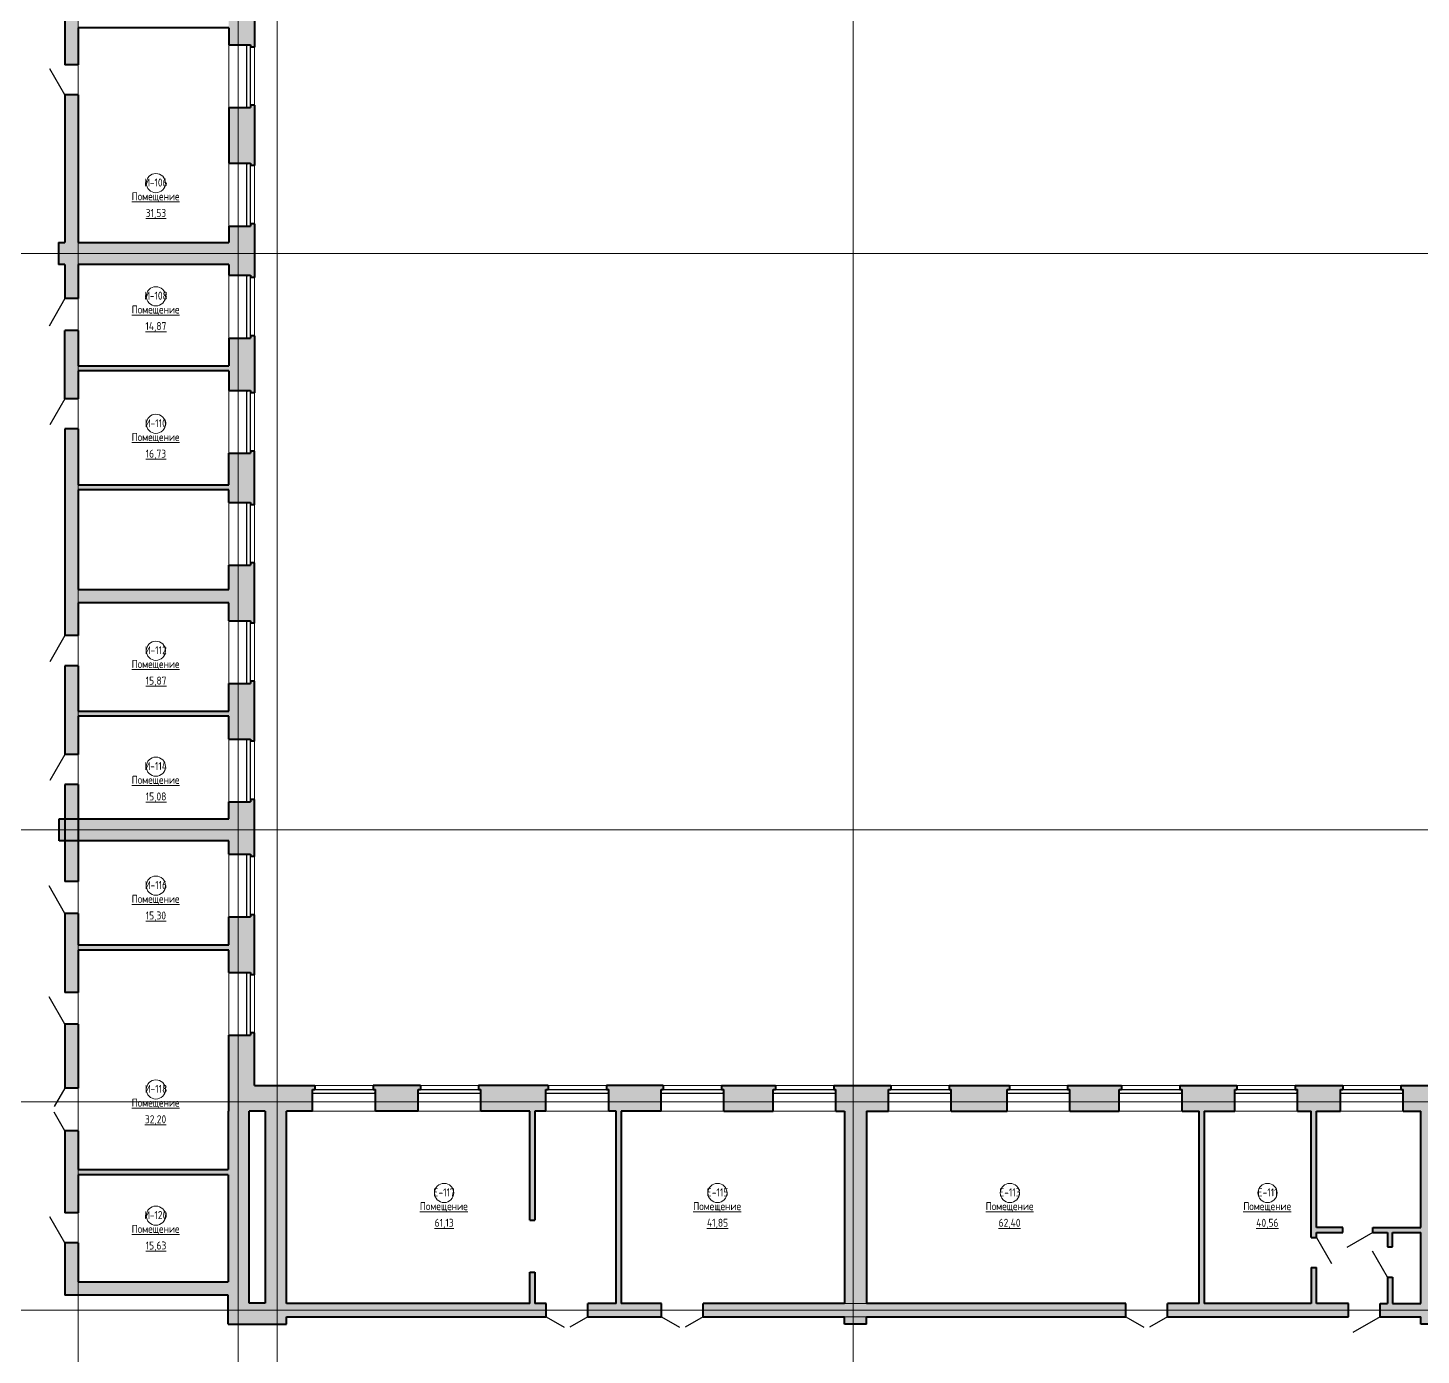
# Model space of a CAD drawing. Header units: millimetres. Extents: x -13853 to 411335, y -23261 to 161252.
# Drawn here: x 266450 to 309983, y 74197 to 115654 of the extents above; entities that cross this region are included whole.
import ezdxf

# ---------------------------------------------------------------- set-up
doc = ezdxf.new("R2010")
doc.units = ezdxf.units.MM
doc.linetypes.add('ADSK_Линия сетки', pattern=[21, 12, -3, 3, -3])
for name, color, linetype, lineweight in [('Двери', 7, 'Continuous', 18), ('Каркас_Импост', 7, 'Continuous', 30), ('Марки помещений', 7, 'Continuous', 18), ('Окна', 7, 'Continuous', 18), ('Оси', 7, 'Continuous', 9), ('Панель', 7, 'Continuous', 30), ('Стены', 7, 'Continuous', 18), ('Стены разрез', 7, 'Continuous', 40)]:
    doc.layers.add(name, color=color, linetype=linetype, lineweight=lineweight)
doc.styles.add('GOST Common_1', font='GOST Common.ttf', dxfattribs={"width": 0.9, "height": 250})

# ---------------------------------------------------------------- blocks, each defined once
blk = doc.blocks.new('ИРНИТУ_Дверь_Однопольная_ДеревяннаяВнутренняя_филенчатая - 950х3000_c верхней филенкой_-1341336-001_Весь этаж')
at = {"layer": 'Панель'}
blk.add_line((-495, 210), (362, 705), dxfattribs=at)
blk = doc.blocks.new('AC_Дверь_Двупольная_ДеревяннаяВнутренняя_филенчатая - 1300х3000 _с верхней филенкой_-1358584-001_Весь этаж')
at = {"layer": 'Панель'}
for p, q in [((-670, -210), (-90, -545)), ((670, -210), (90, -545))]:
    blk.add_line(p, q, dxfattribs=at)
blk = doc.blocks.new('ИРНИТУ_Дверь_Однопольная_ДеревяннаяВнутренняя_филенчатая - 900х2080-1341260-001_Весь этаж')
at = {"layer": 'Панель'}
blk.add_line((-470, 210), (344, 680), dxfattribs=at)
blk = doc.blocks.new('ИРНИТУ_Дверь_Однопольная_ДеревяннаяВнутренняя_филенчатая - 900х2080-1341271-001_Весь этаж')
at = {"layer": 'Панель'}
blk.add_line((-470, -210), (344, -680), dxfattribs=at)
blk = doc.blocks.new('ИРНИТУ_Дверь_Однопольная_ДеревяннаяВнутренняя_филенчатая - 950х3000_c верхней филенкой_-1363566-001_Весь этаж')
at = {"layer": 'Панель'}
blk.add_line((-495, -210), (362, -705), dxfattribs=at)
blk = doc.blocks.new('AC_Дверь_Двупольная_ДеревяннаяВнутренняя_филенчатая_с_верхом - 1260х2080-580178-001_Весь этаж')
at = {"layer": 'Панель'}
for p, q in [((-650, -210), (-87, -535)), ((650, -210), (87, -535))]:
    blk.add_line(p, q, dxfattribs=at)
blk = doc.blocks.new('ИРНИТУ_Дверь_Однопольная_ДеревяннаяВнутренняя_филенчатая - 900х2080 без верха-1341261-001_Весь этаж')
at = {"layer": 'Панель'}
blk.add_line((-470, 80), (344, 550), dxfattribs=at)
blk = doc.blocks.new('ИРНИТУ-Окно-ГОСТ23166-99_4_2_Створки - 1920 x 2350-580180-001_Весь этаж')
at = {"layer": 'Каркас_Импост'}
for p, q in [((-1018.1, 280), (941.9, 280)), ((-1018.1, 280), (-1018.1, 160)), ((-1018.1, 280), (-983.1, 280)), ((-1018.1, 160), (941.9, 160)), ((-1018.1, 160), (-983.1, 160)), ((941.9, 280), (906.9, 280)), ((941.9, 160), (906.9, 160)), ((941.9, 280), (941.9, 160))]:
    blk.add_line(p, q, dxfattribs=at)
blk = doc.blocks.new('ИРНИТУ-Окно-ГОСТ23166-99_4_2_Створки - 1920 x 2350-678678-001_Весь этаж')
at = {"layer": 'Каркас_Импост'}
for p, q in [((-1018.1, -160), (941.9, -160)), ((-1018.1, -280), (-1018.1, -160)), ((-1018.1, -160), (-983.1, -160)), ((-1018.1, -280), (941.9, -280)), ((-1018.1, -280), (-983.1, -280)), ((941.9, -160), (906.9, -160)), ((941.9, -280), (906.9, -280)), ((941.9, -280), (941.9, -160))]:
    blk.add_line(p, q, dxfattribs=at)
blk = doc.blocks.new('ИРНИТУ_Дверь_Однопольная_ДеревяннаяВнутренняя_филенчатая - 900х2080 без верха-1341270-001_Весь этаж')
at = {"layer": 'Панель'}
blk.add_line((-470, -210), (344, -680), dxfattribs=at)
blk = doc.blocks.new('ADSK_Марка_Помещение - Номер Имя Площадь Площадь проемов-115235-001_Весь этаж')
at = {"layer": 'Марки помещений'}
blk.add_circle((0, 0), 3, dxfattribs=at)

msp = doc.modelspace()

# ---------------------------------------------------------------- hatches: boundary and pattern name
at = {"layer": 'Стены'}
h = msp.add_hatch(color=256, dxfattribs=at)
h.paths.add_polyline_path([(272729, 82615), (273529, 82615), (273529, 84259), (273409, 84259), (273409, 84189), (272729, 84189)], flags=0)
h.paths.add_polyline_path([(273529, 86079), (273529, 87954), (273409, 87954), (273409, 87884), (272729, 87884), (272729, 86149), (273409, 86149), (273409, 86079)], flags=0)
h.paths.add_polyline_path([(273409, 89774), (273529, 89774), (273529, 91550), (273409, 91550), (273409, 91480), (272729, 91480), (272729, 89844), (273409, 89844)], flags=0)
h.paths.add_polyline_path([(273529, 93370), (273529, 95245), (273409, 95245), (273409, 95175), (272729, 95175), (272729, 93440), (273409, 93440), (273409, 93370)], flags=0)
h.paths.add_polyline_path([(273409, 97065), (273529, 97065), (273529, 98940), (273409, 98940), (273409, 98870), (272729, 98870), (272729, 97135), (273409, 97135)], flags=0)
h.paths.add_polyline_path([(273409, 100760), (273529, 100760), (273529, 102435), (273409, 102435), (273409, 102365), (272729, 102365), (272729, 100830), (273409, 100830)], flags=0)
h.paths.add_polyline_path([(273409, 104255), (273529, 104255), (273529, 106035), (273409, 106035), (273409, 105965), (272729, 105965), (272729, 104325), (273409, 104325)], flags=0)
h.paths.add_polyline_path([(273409, 107855), (273529, 107855), (273529, 109535), (273409, 109535), (273409, 109465), (272729, 109465), (272729, 107925), (273409, 107925)], flags=0)
h.paths.add_polyline_path([(273529, 111355), (273529, 113235), (273409, 113235), (273409, 113165), (272729, 113165), (272729, 111425), (273409, 111425), (273409, 111355)], flags=0)
h.paths.add_polyline_path([(273409, 115055), (273529, 115055), (273529, 116835), (273409, 116835), (273409, 116765), (272729, 116765), (272729, 115125), (273409, 115125)], flags=0)
h.paths.add_polyline_path([(273409, 118655), (273529, 118655), (273529, 120440), (273409, 120440), (273409, 120370), (272729, 120370), (272729, 118725), (273409, 118725)], flags=0)
h.paths.add_polyline_path([(273409, 122260), (273529, 122260), (273529, 123475), (272729, 123475), (272729, 122330), (273409, 122330)], flags=0)
h = msp.add_hatch(color=256, dxfattribs=at)
h.paths.add_polyline_path([(267609, 76491), (268029, 76491), (268029, 77706), (267609, 77706)], flags=0)
h.paths.add_polyline_path([(268029, 78646), (268029, 81201), (267609, 81201), (267609, 78646)], flags=0)
h.paths.add_polyline_path([(267609, 82541), (268029, 82541), (268029, 84536), (267609, 84536)], flags=0)
h.paths.add_polyline_path([(268029, 85526), (268029, 87996), (267609, 87996), (267609, 85526)], flags=0)
h.paths.add_polyline_path([(268029, 88986), (268029, 92021), (267609, 92021), (267609, 88986)], flags=0)
h.paths.add_polyline_path([(267609, 92961), (268029, 92961), (268029, 95731), (267609, 95731)], flags=0)
h.paths.add_polyline_path([(268029, 96671), (268029, 103131), (267609, 103131), (267609, 96671)], flags=0)
h.paths.add_polyline_path([(268029, 104071), (268029, 106206), (267609, 106206), (267609, 104071)], flags=0)
h.paths.add_polyline_path([(268029, 107196), (268029, 113564), (267609, 113564), (267609, 107196)], flags=0)
h.paths.add_polyline_path([(268029, 114504), (268029, 117076), (267609, 117076), (267609, 114504)], flags=0)
h.paths.add_polyline_path([(268029, 118066), (268029, 120976), (267609, 120976), (267609, 118066)], flags=0)
h.paths.add_polyline_path([(268029, 121966), (268029, 122815), (267609, 122815), (267609, 121966)], flags=0)
for points in [[(267609, 108265), (267609, 108945), (267409, 108945), (267409, 108265)], [(268029, 108265), (272729, 108265), (272729, 108945), (268029, 108945)], [(272729, 104941), (272729, 105101), (268029, 105101), (268029, 104941), (272590, 104941)], [(268029, 101221), (272729, 101221), (272729, 101381), (268029, 101381)], [(268029, 97691), (272729, 97691), (272729, 98111), (268029, 98111)], [(272729, 94154), (272729, 94314), (268029, 94314), (268029, 94154), (272590, 94154)], [(267429, 90265), (272729, 90265), (272729, 90945), (267429, 90945)], [(268029, 86851), (272729, 86851), (272729, 87011), (268029, 87011)], [(273369, 75824), (273369, 81815), (272709, 81815), (272709, 75824)], [(273869, 75824), (274529, 75824), (274529, 81815), (273869, 81815), (273869, 79195)], [(282291, 78415), (282291, 81815), (282131, 81815), (282131, 78415)], [(284993, 75815), (284993, 81815), (284833, 81815), (284833, 75815)], [(303209, 75815), (303209, 81815), (303049, 81815), (303049, 75815)], [(309969, 75164), (310649, 75164), (310649, 81815), (309969, 81815), (309969, 75395)], [(268029, 79831), (272709, 79831), (272709, 79991), (268029, 79991)], [(282291, 75815), (282291, 76784), (282131, 76784), (282131, 75815)], [(267609, 76071), (272709, 76071), (272709, 76491), (267609, 76491)], [(272709, 75164), (274529, 75164), (274529, 75824), (272709, 75824)]]:
    msp.add_hatch(color=256, dxfattribs=at).paths.add_polyline_path(points, flags=0)
h = msp.add_hatch(color=256, dxfattribs=at)
h.paths.add_polyline_path([(273869, 81815), (275348, 81815), (275348, 82495), (275418, 82495), (275418, 82615), (272729, 82615), (272729, 81815), (273369, 81815)], flags=0)
h.paths.add_polyline_path([(284993, 81815), (286233, 81815), (286233, 82495), (286303, 82495), (286303, 82615), (284528, 82615), (284528, 82495), (284598, 82495), (284598, 81815), (284833, 81815)], flags=0)
h.paths.add_polyline_path([(282291, 81815), (282638, 81815), (282638, 82495), (282708, 82495), (282708, 82615), (280533, 82615), (280533, 82495), (280603, 82495), (280603, 81815), (282131, 81815)], flags=0)
h.paths.add_polyline_path([(289738, 81815), (289738, 82495), (289808, 82495), (289808, 82615), (288123, 82615), (288123, 82495), (288193, 82495), (288193, 81815), (289469, 81815)], flags=0)
h.paths.add_polyline_path([(278643, 81815), (278643, 82495), (278713, 82495), (278713, 82615), (277238, 82615), (277238, 82495), (277308, 82495), (277308, 81815)], flags=0)
h.paths.add_polyline_path([(292649, 81815), (293343, 81815), (293343, 82495), (293413, 82495), (293413, 82615), (291628, 82615), (291628, 82495), (291698, 82495), (291698, 81815), (291969, 81815)], flags=0)
h.paths.add_polyline_path([(295303, 81815), (297048, 81815), (297048, 82495), (297118, 82495), (297118, 82615), (295233, 82615), (295233, 82495), (295303, 82495)], flags=0)
h.paths.add_polyline_path([(306117, 81815), (307462, 81815), (307462, 82495), (307532, 82495), (307532, 82615), (306047, 82615), (306047, 82495), (306117, 82495)], flags=0)
h.paths.add_polyline_path([(299008, 81815), (300553, 81815), (300553, 82495), (300623, 82495), (300623, 82615), (298938, 82615), (298938, 82495), (299008, 82495)], flags=0)
h.paths.add_polyline_path([(312322, 81815), (312322, 82495), (312392, 82495), (312392, 82615), (309352, 82615), (309352, 82495), (309422, 82495), (309422, 81815), (310649, 81815)], flags=0)
h.paths.add_polyline_path([(303049, 81815), (304157, 81815), (304157, 82495), (304227, 82495), (304227, 82615), (302443, 82615), (302443, 82495), (302513, 82495), (302513, 81815)], flags=0)
h.paths.add_polyline_path([(316202, 81815), (319067, 81815), (319067, 82495), (319137, 82495), (319137, 82615), (316132, 82615), (316132, 82495), (316202, 82495)], flags=0)
h.paths.add_polyline_path([(322672, 81815), (322672, 82495), (322742, 82495), (322742, 82615), (320957, 82615), (320957, 82495), (321027, 82495), (321027, 81815), (322009, 81815)], flags=0)
h.paths.add_polyline_path([(326377, 81815), (326377, 82495), (326447, 82495), (326447, 82615), (324562, 82615), (324562, 82495), (324632, 82495), (324632, 81815)], flags=0)
h.paths.add_polyline_path([(329581, 81815), (329581, 82495), (329651, 82495), (329651, 82615), (328267, 82615), (328267, 82495), (328337, 82495), (328337, 81815)], flags=0)
h.paths.add_polyline_path([(331541, 81815), (333486, 81815), (333486, 82495), (333556, 82495), (333556, 82615), (331471, 82615), (331471, 82495), (331541, 82495)], flags=0)
h.paths.add_polyline_path([(335446, 81815), (337091, 81815), (337091, 82495), (337161, 82495), (337161, 82615), (335376, 82615), (335376, 82495), (335446, 82495)], flags=0)
h.paths.add_polyline_path([(339051, 81815), (340596, 81815), (340596, 82495), (340666, 82495), (340666, 82615), (338981, 82615), (338981, 82495), (339051, 82495)], flags=0)
h.paths.add_polyline_path([(347705, 81815), (347705, 82495), (347775, 82495), (347775, 82615), (345991, 82615), (345991, 82495), (346061, 82495), (346061, 81815), (346949, 81815)], flags=0)
h.paths.add_polyline_path([(351210, 81815), (351210, 82495), (351280, 82495), (351280, 82615), (349595, 82615), (349595, 82495), (349665, 82495), (349665, 81815)], flags=0)
h.paths.add_polyline_path([(354949, 81815), (354949, 82615), (353100, 82615), (353100, 82495), (353170, 82495), (353170, 81815), (354629, 81815)], flags=0)
h.paths.add_polyline_path([(342556, 81815), (344101, 81815), (344101, 82495), (344171, 82495), (344171, 82615), (342486, 82615), (342486, 82495), (342556, 82495)], flags=0)
h = msp.add_hatch(color=256, dxfattribs=at)
h.paths.add_polyline_path([(292649, 75164), (292649, 75395), (291969, 75395), (291969, 75164)], flags=0)
h.paths.add_polyline_path([(291969, 75815), (292649, 75815), (292649, 81815), (291969, 81815), (291969, 79195)], flags=0)
h = msp.add_hatch(color=256, dxfattribs=at)
h.paths.add_polyline_path([(306549, 75815), (306709, 75815), (306709, 76935), (306549, 76935)], flags=0)
h.paths.add_polyline_path([(306549, 77875), (306709, 77875), (306709, 81815), (306549, 81815), (306549, 79195)], flags=0)
h = msp.add_hatch(color=256, dxfattribs=at)
h.paths.add_polyline_path([(308929, 78025), (309969, 78025), (309969, 78185), (308479, 78185), (308479, 78025)], flags=0)
h.paths.add_polyline_path([(307539, 78025), (307539, 78185), (306709, 78185), (306709, 78025)], flags=0)
h = msp.add_hatch(color=256, dxfattribs=at)
h.paths.add_polyline_path([(309089, 75815), (309089, 76635), (308929, 76635), (308929, 75815)], flags=0)
h.paths.add_polyline_path([(308929, 77575), (309089, 77575), (309089, 78025), (308929, 78025)], flags=0)
h = msp.add_hatch(color=256, dxfattribs=at)
h.paths.add_polyline_path([(274529, 75395), (282649, 75395), (282649, 75815), (274529, 75815)], flags=0)
h.paths.add_polyline_path([(283949, 75395), (286249, 75395), (286249, 75815), (283949, 75815)], flags=0)
h.paths.add_polyline_path([(287549, 75395), (300759, 75395), (300759, 75815), (287549, 75815)], flags=0)
h.paths.add_polyline_path([(302059, 75395), (307714, 75395), (307714, 75815), (302059, 75815)], flags=0)
h.paths.add_polyline_path([(309969, 75395), (309969, 75815), (308704, 75815), (308704, 75395)], flags=0)

# ---------------------------------------------------------------- linework, layer by layer
at = {"layer": 'Оси', "linetype": 'ADSK_Линия сетки'}
for p, q in [((268019, 160434), (268019, -22443)), ((273019, 160434), (273019, -22443)), ((292239, 138555), (292239, -22443)), ((274239, 138255), (274239, -22443)), ((-13035, 108605), (410517, 108605)), ((-13035, 90605), (410517, 90605)), ((-13035, 82105), (410517, 82105)), ((-13035, 75605), (410517, 75605))]:
    msp.add_line(p, q, dxfattribs=at)
at = {"layer": 'Стены'}
for p, q in [((272729, 113165), (272729, 115125)), ((273529, 115055), (273529, 113235)), ((272729, 109465), (272729, 111425)), ((273529, 111355), (273529, 109535)), ((272729, 105965), (272729, 107925)), ((273529, 107855), (273529, 106035)), ((272729, 102365), (272729, 104325)), ((273529, 104255), (273529, 102435)), ((272729, 98870), (272729, 100830)), ((273529, 100760), (273529, 98940)), ((272729, 95175), (272729, 97135)), ((273529, 97065), (273529, 95245)), ((272729, 91480), (272729, 93440)), ((273529, 93370), (273529, 91550)), ((272729, 87884), (272729, 89844)), ((273529, 89774), (273529, 87954)), ((272729, 84189), (272729, 86149)), ((273529, 86079), (273529, 84259)), ((275418, 82615), (277238, 82615)), ((278713, 82615), (280533, 82615)), ((282708, 82615), (284528, 82615)), ((286303, 82615), (288123, 82615)), ((289808, 82615), (291628, 82615)), ((293413, 82615), (295233, 82615)), ((297118, 82615), (298938, 82615)), ((300623, 82615), (302443, 82615)), ((304227, 82615), (306047, 82615)), ((307532, 82615), (309352, 82615)), ((277308, 81815), (275348, 81815)), ((280603, 81815), (278643, 81815)), ((284598, 81815), (282638, 81815)), ((288193, 81815), (286233, 81815)), ((291698, 81815), (289738, 81815)), ((295303, 81815), (293343, 81815)), ((299008, 81815), (297048, 81815)), ((302513, 81815), (300553, 81815)), ((306117, 81815), (304157, 81815)), ((309422, 81815), (307462, 81815)), ((292649, 75815), (291969, 75815)), ((291969, 75395), (292649, 75395))]:
    msp.add_line(p, q, dxfattribs=at)
at = {"layer": 'Стены разрез'}
for p, q in [((267609, 117076), (267609, 114504)), ((273529, 116835), (273529, 115055)), ((268029, 114504), (268029, 115654)), ((272729, 115654), (268029, 115654)), ((272729, 115654), (272729, 115125)), ((272729, 115125), (273409, 115125)), ((273409, 115125), (273409, 115055)), ((273529, 115055), (273409, 115055)), ((268029, 114504), (267609, 114504)), ((267609, 113564), (267609, 108945)), ((268029, 113564), (267609, 113564)), ((268029, 108945), (268029, 113564)), ((273409, 113235), (273409, 113165)), ((273529, 113235), (273409, 113235)), ((273529, 113235), (273529, 111355)), ((272729, 113165), (272729, 111425)), ((272729, 113165), (273409, 113165)), ((272729, 111425), (273409, 111425)), ((273409, 111425), (273409, 111355)), ((273529, 111355), (273409, 111355)), ((272729, 109465), (272729, 108945)), ((272729, 109465), (273409, 109465)), ((273409, 109535), (273409, 109465)), ((273529, 109535), (273409, 109535)), ((273529, 109535), (273529, 107855)), ((267409, 108945), (267609, 108945)), ((267409, 108945), (267409, 108265)), ((268029, 108945), (272729, 108945)), ((267609, 108265), (267409, 108265)), ((267609, 108265), (267609, 107196)), ((268029, 107196), (268029, 108265)), ((272729, 108265), (268029, 108265)), ((272729, 108265), (272729, 107925)), ((272729, 107925), (273409, 107925)), ((273409, 107925), (273409, 107855)), ((273529, 107855), (273409, 107855)), ((268029, 107196), (267609, 107196)), ((267609, 104071), (267609, 106206)), ((268029, 106206), (267609, 106206)), ((268029, 105101), (268029, 106206)), ((272729, 105965), (272729, 105101)), ((272729, 105965), (273409, 105965)), ((273409, 106035), (273409, 105965)), ((273529, 106035), (273409, 106035)), ((273529, 106035), (273529, 104255)), ((268029, 105101), (272729, 105101)), ((268029, 104071), (268029, 104941)), ((272729, 104941), (268029, 104941)), ((272729, 104941), (272729, 104325)), ((268029, 104071), (267609, 104071)), ((272729, 104325), (273409, 104325)), ((273409, 104325), (273409, 104255)), ((273529, 104255), (273409, 104255)), ((267609, 103131), (267609, 96671)), ((268029, 103131), (267609, 103131)), ((268029, 101381), (268029, 103131)), ((272729, 101381), (272729, 102365)), ((272729, 102365), (273409, 102365)), ((273409, 102435), (273409, 102365)), ((273529, 102435), (273409, 102435)), ((273529, 100760), (273529, 102435)), ((268029, 101381), (272729, 101381)), ((268029, 98111), (268029, 101221)), ((272729, 101221), (268029, 101221)), ((272729, 100830), (272729, 101221)), ((272729, 100830), (273409, 100830)), ((273409, 100830), (273409, 100760)), ((273529, 100760), (273409, 100760)), ((272729, 98111), (272729, 98870)), ((272729, 98870), (273409, 98870)), ((273409, 98940), (273409, 98870)), ((273529, 98940), (273409, 98940)), ((273529, 97065), (273529, 98940)), ((268029, 98111), (272729, 98111)), ((268029, 96671), (268029, 97691)), ((272729, 97691), (268029, 97691)), ((272729, 97135), (272729, 97691)), ((272729, 97135), (273409, 97135)), ((273409, 97135), (273409, 97065)), ((268029, 96671), (267609, 96671)), ((273529, 97065), (273409, 97065)), ((267609, 95731), (267609, 92961)), ((268029, 95731), (267609, 95731)), ((268029, 94314), (268029, 95731)), ((272729, 94314), (272729, 95175)), ((272729, 95175), (273409, 95175)), ((273409, 95245), (273409, 95175)), ((273529, 95245), (273409, 95245)), ((273529, 93370), (273529, 95245)), ((268029, 94314), (272729, 94314)), ((268029, 92961), (268029, 94154)), ((272729, 94154), (268029, 94154)), ((272729, 93440), (272729, 94154)), ((272729, 93440), (273409, 93440)), ((273409, 93440), (273409, 93370)), ((273529, 93370), (273409, 93370)), ((268029, 92961), (267609, 92961)), ((267609, 92021), (267609, 88986)), ((268029, 92021), (267609, 92021)), ((268029, 88986), (268029, 92021)), ((272729, 90945), (272729, 91480)), ((272729, 91480), (273409, 91480)), ((273409, 91550), (273409, 91480)), ((273529, 91550), (273409, 91550)), ((273529, 89774), (273529, 91550)), ((267429, 90945), (272729, 90945)), ((267429, 90265), (267429, 90945)), ((272729, 90265), (267429, 90265)), ((272729, 89844), (272729, 90265)), ((272729, 89844), (273409, 89844)), ((273409, 89844), (273409, 89774)), ((273529, 89774), (273409, 89774)), ((268029, 88986), (267609, 88986)), ((267609, 87996), (267609, 85526)), ((268029, 87996), (267609, 87996)), ((268029, 87011), (268029, 87996)), ((273409, 87954), (273409, 87884)), ((273529, 87954), (273409, 87954)), ((273529, 86079), (273529, 87954)), ((272729, 87011), (272729, 87884)), ((272729, 87884), (273409, 87884)), ((268029, 87011), (272729, 87011)), ((268029, 85526), (268029, 86851)), ((272729, 86851), (268029, 86851)), ((272729, 86149), (272729, 86851)), ((272729, 86149), (273409, 86149)), ((273409, 86149), (273409, 86079)), ((273529, 86079), (273409, 86079)), ((268029, 85526), (267609, 85526)), ((267609, 84536), (267609, 82541)), ((268029, 84536), (267609, 84536)), ((268029, 82541), (268029, 84536)), ((272729, 81815), (272729, 84189)), ((272729, 84189), (273409, 84189)), ((273409, 84259), (273409, 84189)), ((273529, 84259), (273409, 84259)), ((273529, 82615), (273529, 84259)), ((268029, 82541), (267609, 82541)), ((273529, 82615), (275418, 82615)), ((275348, 82495), (275418, 82495)), ((275348, 81815), (275348, 82495)), ((275418, 82615), (275418, 82495)), ((278713, 82615), (277238, 82615)), ((277238, 82615), (277238, 82495)), ((277238, 82495), (277308, 82495)), ((277308, 81815), (277308, 82495)), ((278643, 82495), (278713, 82495)), ((278643, 81815), (278643, 82495)), ((278713, 82615), (278713, 82495)), ((282708, 82615), (280533, 82615)), ((280533, 82615), (280533, 82495)), ((280533, 82495), (280603, 82495)), ((280603, 81815), (280603, 82495)), ((282638, 82495), (282708, 82495)), ((282638, 81815), (282638, 82495)), ((282708, 82615), (282708, 82495)), ((286303, 82615), (284528, 82615)), ((284528, 82615), (284528, 82495)), ((284528, 82495), (284598, 82495)), ((284598, 81815), (284598, 82495)), ((286233, 82495), (286303, 82495)), ((286233, 81815), (286233, 82495)), ((286303, 82615), (286303, 82495)), ((288123, 82615), (289808, 82615)), ((288123, 82615), (288123, 82495)), ((288123, 82495), (288193, 82495)), ((288193, 81815), (288193, 82495)), ((289738, 82495), (289808, 82495)), ((289738, 81815), (289738, 82495)), ((289808, 82615), (289808, 82495)), ((291628, 82615), (293413, 82615)), ((291628, 82615), (291628, 82495)), ((291628, 82495), (291698, 82495)), ((291698, 81815), (291698, 82495)), ((293343, 82495), (293413, 82495)), ((293343, 81815), (293343, 82495)), ((293413, 82615), (293413, 82495)), ((295233, 82615), (297118, 82615)), ((295233, 82615), (295233, 82495)), ((295233, 82495), (295303, 82495)), ((295303, 81815), (295303, 82495)), ((297048, 82495), (297118, 82495)), ((297048, 81815), (297048, 82495)), ((297118, 82615), (297118, 82495)), ((298938, 82615), (300623, 82615)), ((298938, 82615), (298938, 82495)), ((298938, 82495), (299008, 82495)), ((299008, 81815), (299008, 82495)), ((300553, 82495), (300623, 82495)), ((300553, 81815), (300553, 82495)), ((300623, 82615), (300623, 82495)), ((302443, 82615), (304227, 82615)), ((302443, 82615), (302443, 82495)), ((302443, 82495), (302513, 82495)), ((302513, 81815), (302513, 82495)), ((304157, 82495), (304227, 82495)), ((304157, 81815), (304157, 82495)), ((304227, 82615), (304227, 82495)), ((306047, 82615), (307532, 82615)), ((306047, 82615), (306047, 82495)), ((306047, 82495), (306117, 82495)), ((306117, 81815), (306117, 82495)), ((307462, 82495), (307532, 82495)), ((307462, 81815), (307462, 82495)), ((307532, 82615), (307532, 82495)), ((309352, 82615), (312392, 82615)), ((309352, 82615), (309352, 82495)), ((309352, 82495), (309422, 82495)), ((309422, 81815), (309422, 82495)), ((272709, 81815), (272709, 79991)), ((272729, 81815), (272709, 81815)), ((273369, 75824), (273369, 81815)), ((273869, 81815), (273369, 81815)), ((273869, 81815), (273869, 75824)), ((274529, 75815), (274529, 81815)), ((275348, 81815), (274529, 81815)), ((278643, 81815), (277308, 81815)), ((282131, 81815), (280603, 81815)), ((282131, 78415), (282131, 81815)), ((282638, 81815), (282291, 81815)), ((282291, 81815), (282291, 78415)), ((284833, 81815), (284598, 81815)), ((284833, 75815), (284833, 81815)), ((286233, 81815), (284993, 81815)), ((284993, 81815), (284993, 75815)), ((288193, 81815), (289738, 81815)), ((291698, 81815), (291969, 81815)), ((291969, 81815), (291969, 75815)), ((292649, 81815), (293343, 81815)), ((292649, 81815), (292649, 75815)), ((295303, 81815), (297048, 81815)), ((299008, 81815), (300553, 81815)), ((302513, 81815), (303049, 81815)), ((303049, 75815), (303049, 81815)), ((303209, 81815), (304157, 81815)), ((303209, 81815), (303209, 75815)), ((306117, 81815), (306549, 81815)), ((306549, 77875), (306549, 81815)), ((306709, 81815), (307462, 81815)), ((306709, 78185), (306709, 81815)), ((309422, 81815), (309969, 81815)), ((309969, 78185), (309969, 81815)), ((267609, 81201), (267609, 78646)), ((268029, 81201), (267609, 81201)), ((268029, 79991), (268029, 81201)), ((268029, 79991), (272709, 79991)), ((268029, 78646), (268029, 79831)), ((272709, 79831), (268029, 79831)), ((272709, 79831), (272709, 76491)), ((268029, 78646), (267609, 78646)), ((282131, 78415), (282291, 78415)), ((307539, 78185), (306709, 78185)), ((306709, 77875), (306709, 78025)), ((306709, 78025), (307539, 78025)), ((307539, 78025), (307539, 78185)), ((308479, 78185), (309969, 78185)), ((308479, 78025), (308479, 78185)), ((308479, 78025), (308929, 78025)), ((308929, 78025), (308929, 77575)), ((309089, 78025), (309969, 78025)), ((309089, 77575), (309089, 78025)), ((309969, 75815), (309969, 78025)), ((267609, 77706), (267609, 76071)), ((268029, 77706), (267609, 77706)), ((268029, 76491), (268029, 77706)), ((306549, 77875), (306709, 77875)), ((308929, 77575), (309089, 77575)), ((282131, 75815), (282131, 76784)), ((282131, 76784), (282291, 76784)), ((282291, 76784), (282291, 75815)), ((306549, 76935), (306549, 75815)), ((306549, 76935), (306709, 76935)), ((306709, 75815), (306709, 76935)), ((308929, 76635), (308929, 75815)), ((308929, 76635), (309089, 76635)), ((309089, 76635), (309089, 75815)), ((268029, 76491), (272709, 76491)), ((272709, 76071), (267609, 76071)), ((272709, 75164), (272709, 76071)), ((273869, 75824), (273369, 75824)), ((282131, 75815), (274529, 75815)), ((282649, 75815), (282291, 75815)), ((282649, 75395), (282649, 75815)), ((284833, 75815), (283949, 75815)), ((283949, 75395), (283949, 75815)), ((286249, 75815), (284993, 75815)), ((286249, 75395), (286249, 75815)), ((291969, 75815), (287549, 75815)), ((287549, 75395), (287549, 75815)), ((300759, 75815), (292649, 75815)), ((300759, 75395), (300759, 75815)), ((303049, 75815), (302059, 75815)), ((302059, 75395), (302059, 75815)), ((306549, 75815), (303209, 75815)), ((307714, 75815), (306709, 75815)), ((307714, 75395), (307714, 75815)), ((308704, 75815), (308929, 75815)), ((308704, 75395), (308704, 75815)), ((309089, 75815), (309969, 75815)), ((274529, 75164), (274529, 75395)), ((274529, 75395), (282649, 75395)), ((283949, 75395), (286249, 75395)), ((287549, 75395), (291969, 75395)), ((291969, 75164), (291969, 75395)), ((292649, 75395), (300759, 75395)), ((292649, 75164), (292649, 75395)), ((302059, 75395), (307714, 75395)), ((308704, 75395), (309969, 75395)), ((309969, 75164), (309969, 75395)), ((272709, 75164), (274529, 75164)), ((292649, 75164), (291969, 75164)), ((310649, 75164), (309969, 75164))]:
    msp.add_line(p, q, dxfattribs=at)

# ---------------------------------------------------------------- block references
at = {"layer": 'Двери'}
for name, p, rotation in [('ИРНИТУ_Дверь_Однопольная_ДеревяннаяВнутренняя_филенчатая - 900х2080-1341260-001_Весь этаж', (267819, 114034), 90.00000000000007), ('ИРНИТУ_Дверь_Однопольная_ДеревяннаяВнутренняя_филенчатая - 950х3000_c верхней филенкой_-1363566-001_Весь этаж', (267819, 106701), 270.0000000000001), ('ИРНИТУ_Дверь_Однопольная_ДеревяннаяВнутренняя_филенчатая - 900х2080 без верха-1341270-001_Весь этаж', (267819, 103601), 270.0000000000001), ('ИРНИТУ_Дверь_Однопольная_ДеревяннаяВнутренняя_филенчатая - 900х2080-1341271-001_Весь этаж', (267819, 96201), 270.0000000000001), ('ИРНИТУ_Дверь_Однопольная_ДеревяннаяВнутренняя_филенчатая - 900х2080-1341271-001_Весь этаж', (267819, 92491), 270.0000000000001), ('ИРНИТУ_Дверь_Однопольная_ДеревяннаяВнутренняя_филенчатая - 950х3000_c верхней филенкой_-1341336-001_Весь этаж', (267819, 88491), 90.00000000000007), ('ИРНИТУ_Дверь_Однопольная_ДеревяннаяВнутренняя_филенчатая - 950х3000_c верхней филенкой_-1341336-001_Весь этаж', (267819, 85031), 90.00000000000007), ('AC_Дверь_Двупольная_ДеревяннаяВнутренняя_филенчатая - 1300х3000 _с верхней филенкой_-1358584-001_Весь этаж', (267819, 81871), 270.0000000000001), ('ИРНИТУ_Дверь_Однопольная_ДеревяннаяВнутренняя_филенчатая - 900х2080-1341260-001_Весь этаж', (267819, 78176), 90.00000000000007), ('ИРНИТУ_Дверь_Однопольная_ДеревяннаяВнутренняя_филенчатая - 900х2080 без верха-1341261-001_Весь этаж', (308009, 78105), 180), ('ИРНИТУ_Дверь_Однопольная_ДеревяннаяВнутренняя_филенчатая - 900х2080 без верха-1341261-001_Весь этаж', (306629, 77405), 270), ('ИРНИТУ_Дверь_Однопольная_ДеревяннаяВнутренняя_филенчатая - 900х2080 без верха-1341261-001_Весь этаж', (309009, 77105), 90), ('ИРНИТУ_Дверь_Однопольная_ДеревяннаяВнутренняя_филенчатая - 950х3000_c верхней филенкой_-1341336-001_Весь этаж', (308209, 75605), 180)]:
    msp.add_blockref(name, p, dxfattribs=dict(at, rotation=rotation))
for p in [(283299, 75605), (286899, 75605), (301409, 75605)]:
    msp.add_blockref('AC_Дверь_Двупольная_ДеревяннаяВнутренняя_филенчатая_с_верхом - 1260х2080-580178-001_Весь этаж', p, dxfattribs=at)
at = {"layer": 'Марки помещений', "xscale": 99.99999999999993, "yscale": 99.99999999999993, "zscale": 99.99999999999993}
for p in [(270451, 110805), (270451, 107270), (270451, 103287), (270451, 96198), (270451, 92578), (270451, 88862), (270451, 82496), (279455, 79263), (287997, 79263), (297134, 79263), (305184, 79263), (270451, 78553)]:
    msp.add_blockref('ADSK_Марка_Помещение - Номер Имя Площадь Площадь проемов-115235-001_Весь этаж', p, dxfattribs=at)
at = {"layer": 'Окна', "rotation": 90.00000000000007}
for p in [(273129, 114183), (273129, 110483), (273129, 106983), (273129, 103383), (273129, 99888), (273129, 96193), (273129, 92498), (273129, 88902), (273129, 85207)]:
    msp.add_blockref('ИРНИТУ-Окно-ГОСТ23166-99_4_2_Створки - 1920 x 2350-678678-001_Весь этаж', p, dxfattribs=at)
at = {"layer": 'Окна'}
for p in [(276366, 82215), (279661, 82215), (283656, 82215), (287252, 82215), (290756, 82215), (294361, 82215), (298066, 82215), (301571, 82215), (305176, 82215), (308480, 82215)]:
    msp.add_blockref('ИРНИТУ-Окно-ГОСТ23166-99_4_2_Створки - 1920 x 2350-580180-001_Весь этаж', p, dxfattribs=at)

# ---------------------------------------------------------------- texts
at = {"layer": 'Марки помещений', "lineweight": 9, "char_height": 250, "attachment_point": 1, "style": 'GOST Common_1'}
for s, insert, width in [('\\fGOST Common|b0|i0|c204|p34|;\\W.9;И', (270081, 110948), 216.46), ('-106', (270259, 110948), 721.52), ('\\LПомещение', (269694, 110517), 1875.95), ('\\L31,53', (270132, 109998), 815.32), ('\\fGOST Common|b0|i0|c204|p34|;\\W.9;И', (270081, 107414), 216.46), ('-108', (270259, 107414), 721.52), ('\\LПомещение', (269694, 106982), 1875.95), ('\\L14,87', (270123, 106464), 836.96), ('\\fGOST Common|b0|i0|c204|p34|;\\W.9;И', (270105, 103430), 216.46), ('-110', (270283, 103430), 663.8), ('\\LПомещение', (269694, 102999), 1875.95), ('\\L16,73', (270132, 102480), 815.32), ('\\fGOST Common|b0|i0|c204|p34|;\\W.9;И', (270105, 96341), 216.46), ('-112', (270283, 96341), 663.8), ('\\LПомещение', (269694, 95910), 1875.95), ('\\L15,87', (270132, 95391), 815.32), ('\\LПомещение', (269694, 92290), 1875.95), ('\\fGOST Common|b0|i0|c204|p34|;\\W.9;И', (270096, 92722), 216.46), ('-114', (270275, 92722), 685.44), ('\\L15,08', (270132, 91772), 815.32), ('\\fGOST Common|b0|i0|c204|p34|;\\W.9;И', (270105, 89005), 216.46), ('-116', (270283, 89005), 663.8), ('\\LПомещение', (269694, 88574), 1875.95), ('\\L15,30', (270132, 88055), 815.32), ('\\fGOST Common|b0|i0|c204|p34|;\\W.9;И', (270105, 82639), 216.46), ('-118', (270283, 82639), 663.8), ('\\LПомещение', (269694, 82208), 1875.95), ('\\L32,20', (270108, 81689), 873.04), ('\\fGOST Common|b0|i0|c204|p34|;\\W.9;Е', (279118, 79406), 194.81), ('-117', (279279, 79406), 663.8), ('\\fGOST Common|b0|i0|c204|p34|;\\W.9;Е', (287660, 79406), 194.81), ('-115', (287821, 79406), 663.8), ('\\fGOST Common|b0|i0|c204|p34|;\\W.9;Е', (296797, 79406), 194.81), ('-113', (296957, 79406), 663.8), ('\\fGOST Common|b0|i0|c204|p34|;\\W.9;Е', (304870, 79406), 194.81), ('-111', (305031, 79406), 606.08), ('\\LПомещение', (278698, 78975), 1875.95), ('\\LПомещение', (287240, 78975), 1875.95), ('\\LПомещение', (296377, 78975), 1875.95), ('\\LПомещение', (304427, 78975), 1875.95), ('\\fGOST Common|b0|i0|c204|p34|;\\W.9;И', (270081, 78696), 216.46), ('-120', (270259, 78696), 721.52), ('\\L61,13', (279160, 78456), 757.59), ('\\L41,85', (287669, 78456), 836.96), ('\\L62,40', (296782, 78456), 894.68), ('\\L40,56', (304832, 78456), 894.68), ('\\LПомещение', (269694, 78265), 1875.95), ('\\L15,63', (270132, 77746), 815.32)]:
    msp.add_mtext(s, dxfattribs=dict(at, insert=insert, width=width))

doc.saveas('drawing.dxf')
